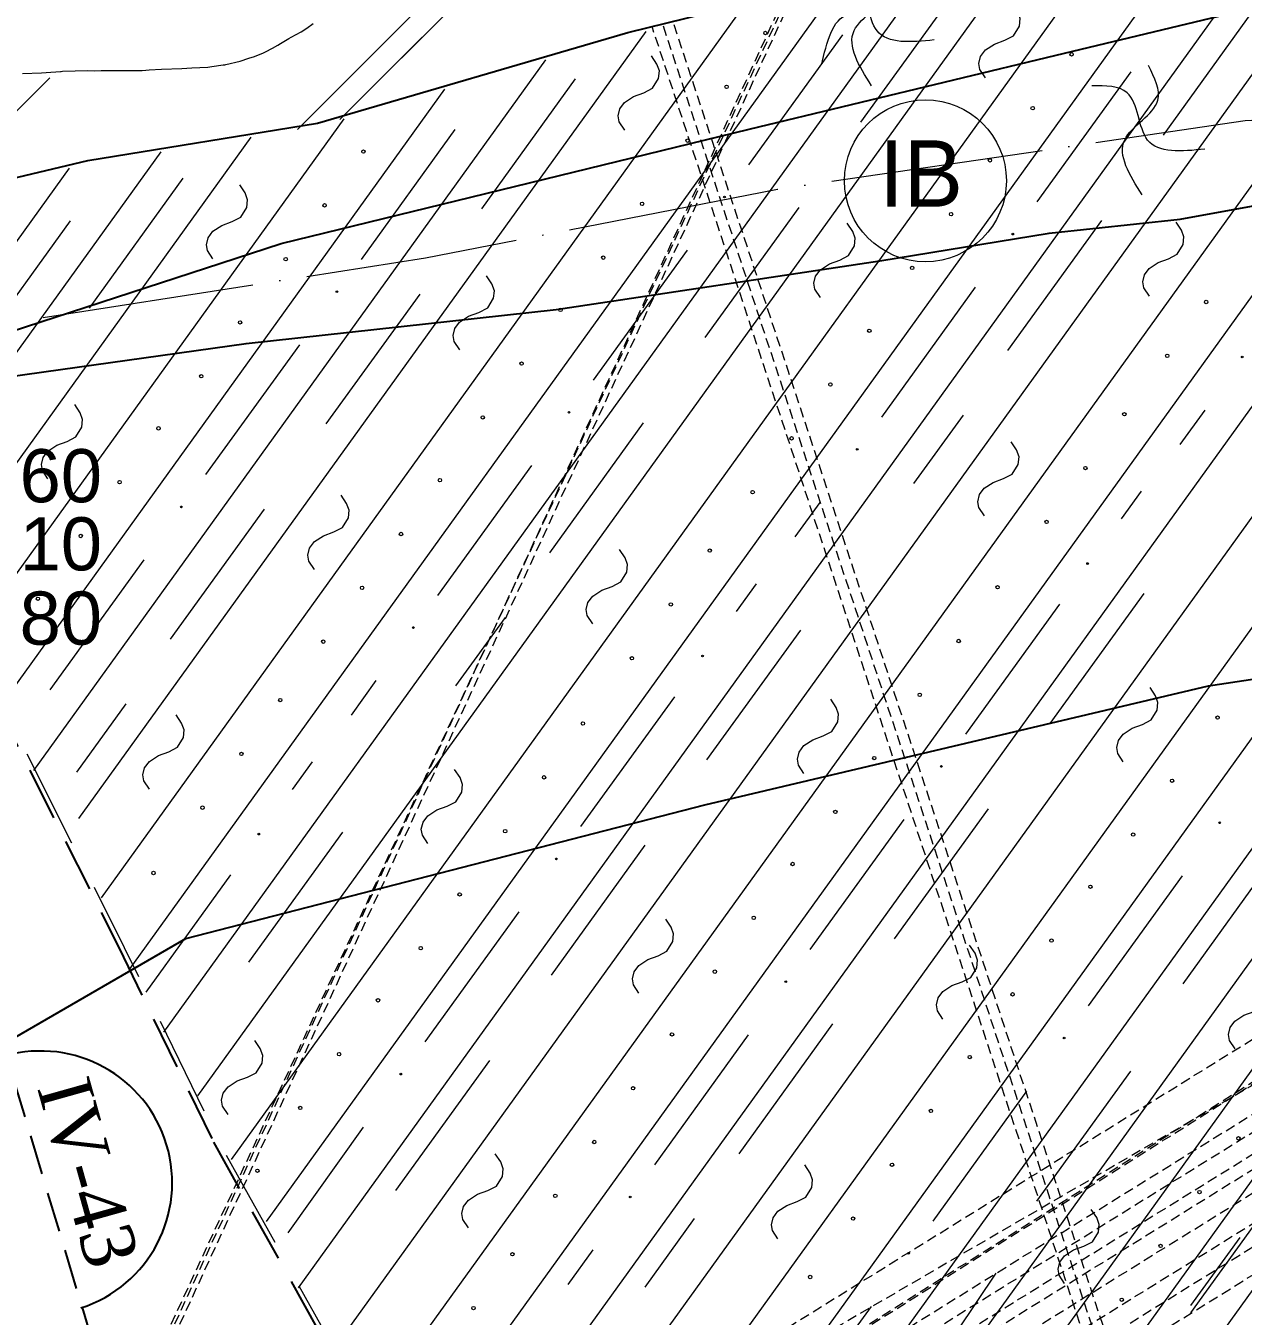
# Model space of a CAD drawing. Header units: inches. Extents: x 444671 to 463716, y 1783086 to 1794968.
# Drawn here: x 457732.1 to 457823.8, y 1789142.6 to 1789239.8 of the extents above; entities that cross this region are included whole.
import ezdxf

# ---------------------------------------------------------------- set-up
doc = ezdxf.new("R2010")
doc.units = ezdxf.units.IN
doc.header["$MEASUREMENT"] = 0
for name, pattern in [('CENTER', [2, 1.25, -0.25, 0.25, -0.25]), ('DASHED', [0.75, 0.5, -0.25]), ('DASHED2', [9.525, 6.35, -3.175]), ('DASHEDX2', [1.5, 1, -0.5]), ('HIDDEN', [0.375, 0.25, -0.125]), ('NG', [1.8, 0.8, -0.1, 0, -0.1, 0.8])]:
    doc.linetypes.add(name, pattern=pattern)
for name, color, linetype, lineweight in [('ah', 7, 'Continuous', 15), ('dgay', 1, 'Continuous', 25), ('doi', 33, 'Continuous', 25), ('HOKHOAN', 250, 'DASHED2', 20), ('KYHIEU', 7, 'Continuous', 15), ('nuocngam', 5, 'Continuous', 20), ('ph', 7, 'Continuous', 18), ('Texdoi', 40, 'Continuous', 15), ('tham', 145, 'Continuous', 13), ('thoc', 252, 'Continuous', 13)]:
    doc.layers.add(name, color=color, linetype=linetype, lineweight=lineweight)
for name, color, linetype in [('Dc', 10, 'Continuous'), ('Khung_bang', 140, 'Continuous'), ('PEGC', 3, 'Continuous'), ('Tam', 1, 'CENTER')]:
    doc.layers.add(name, color=color, linetype=linetype)
doc.styles.add('25', font='', dxfattribs={"height": 5})
doc.styles.get('25').set_extended_font_data('.VnArial')
doc.linetypes.add('_lA1', pattern='A,2,-0.2,["x",Standard,S=0.1,R=0,X=-0.1,Y=-0.05],-0.1', length=2.3)
doc.linetypes.add('_lA2', pattern='A,2,-0.2,["xx",Standard,S=0.1,R=0,X=-0.1,Y=-0.05],-0.18', length=2.38)
doc.linetypes.add('_lB', pattern='A,2,-0.2,["xxx",Standard,S=0.1,R=0,X=-0.1,Y=-0.05],-0.26', length=2.46)
doc.linetypes.add('_llA', pattern='A,2,-0.2,["xxxx",Standard,S=0.1,R=0,X=-0.1,Y=-0.05],-0.34', length=2.54)

# ---------------------------------------------------------------- blocks, each defined once
blk = doc.blocks.new('A$C7D350064')
at = {"layer": 'ah', "color": 1, "linetype": 'DASHEDX2', "ltscale": 0.75, "flags": 128}
for points in [[(-483.836, 85.33), (-428.713, 203.942)], [(-483.484, 85.313), (-428.985, 203.875)], [(-483.131, 85.296), (-428.34, 204.034)], [(-399.463, 81.294), (-439.082, 201.385)], [(-398.521, 81.05), (-438.286, 201.582)], [(-397.718, 81.155), (-437.511, 201.773)], [(-454.087, 83.875), (-285.15, 190.619)], [(-455.639, 86.832), (-300.072, 183.281)], [(-453.94, 83.868), (-297.977, 182.232)], [(-451.306, 83.863), (-295.05, 180.767)], [(-458.387, 84.156), (-293.565, 180.023)], [(-449.569, 83.585), (-293.842, 180.162)], [(-446.928, 83.568), (-292.364, 179.423)], [(-444.93, 83.655), (-291.336, 178.908)], [(-442.192, 83.571), (-289.746, 178.112)], [(-439.047, 83.223), (-287.696, 177.086)], [(-436.545, 83.015), (-286.126, 176.3)], [(-433.452, 82.824), (-284.244, 175.358)]]:
    blk.add_lwpolyline(points, dxfattribs=at)
at = {"layer": 'doi', "linetype": '_lA1', "ltscale": 20, "flags": 128}
blk.add_lwpolyline([(-715.014, 248.674), (-714.504, 248.387), (-690.405, 233.689), (-672.651, 224.014), (-654.311, 214.035), (-641.25, 208.415), (-629.717, 203.571), (-617.268, 199.643), (-607.202, 197.964), (-591.833, 194.891), (-575.564, 192.174), (-554.311, 189.373), (-547.825, 188.638), (-526.928, 186.861), (-510.922, 186.639), (-494.693, 188.194), (-481.577, 191.304), (-464.272, 194.118), (-440.91, 200.935), (-415.055, 207.309), (-402.308, 212.768), (-386.441, 220.045), (-375.012, 224.182), (-354.021, 224.344), (-335.843, 217.82), (-304.715, 202.062), (-294.538, 196.143), (-281.061, 188.214), (-278.75, 187.125), (-266.454, 179.898), (-248.17, 168.357), (-227.137, 154.22), (-208.015, 141.229), (-177.834, 122.09)], dxfattribs=at)
at = {"layer": 'doi', "linetype": '_lA2', "ltscale": 20, "flags": 128}
blk.add_lwpolyline([(-496.469, 175.466), (-467.008, 185.052), (-431.773, 193.662), (-408.651, 199.245), (-379.134, 206.331), (-364.825, 207.992), (-352.97, 207.441), (-341.115, 206.477), (-325.125, 201.104), (-306.102, 192.977), (-287.63, 182.922), (-275.346, 176.53), (-251.478, 162.832), (-231.797, 151.361), (-199.685, 133.058), (-177.834, 120.568)], dxfattribs=at)
at = {"layer": 'doi', "linetype": '_lB', "ltscale": 20, "flags": 128}
blk.add_lwpolyline([(-503.353, 170.433), (-501.774, 171.17), (-490.129, 174.672), (-469.663, 177.521), (-446.295, 180.079), (-421.917, 183.746), (-409.162, 185.836), (-399.32, 186.895), (-382.64, 189.926), (-372.439, 192.13), (-363.617, 192.267), (-353.141, 190.752), (-341.286, 187.997), (-327.738, 183.864), (-306.462, 174.896), (-285.934, 165.229), (-267.311, 157.676), (-252.221, 150.315), (-237.301, 142.862), (-207.625, 129.065), (-184.51, 118.801), (-177.834, 116.041)], dxfattribs=at)
at = {"layer": 'doi', "linetype": '_llA', "ltscale": 20, "flags": 128}
blk.add_lwpolyline([(-490.933, 123.063), (-474.192, 132.734), (-435.119, 142.791), (-397.163, 151.741), (-358.943, 157.533), (-352.506, 158.241), (-344.699, 158.834), (-334.991, 158.452), (-319.744, 155.859), (-297.685, 148.405), (-268.813, 133.821), (-241.239, 116.32), (-212.368, 97.846), (-202.519, 93.228), (-188.57, 87.719), (-177.834, 83.076)], dxfattribs=at)
at = {"layer": 'HOKHOAN'}
blk.add_lwpolyline([(-415.347, 81.992), (-375.592, 136.538)], dxfattribs=at)
at = {"layer": 'KYHIEU', "linetype": 'DASHED', "lineweight": 13, "ltscale": 15, "flags": 128}
blk.add_lwpolyline([(-505.338, 187.174), (-502.07, 182.216), (-495.74, 169.953), (-490.937, 156.11), (-478.838, 132.051), (-471.703, 117.386), (-463.171, 102.067), (-451.92, 75.204), (-445.17, 52.205), (-433.644, 29.179), (-427.836, 19.597)], dxfattribs=at)
at = {"layer": 'nuocngam', "linetype": 'NG', "ltscale": 20, "flags": 128}
blk.add_lwpolyline([(-917.834, 322.331), (-907.029, 319.782), (-860.332, 307.81), (-844.822, 301.177), (-827.716, 290.332), (-810.232, 279.85), (-774.023, 260.746), (-736.643, 243.521), (-703.208, 228.579), (-665.932, 212.333), (-638.882, 199.637), (-618.738, 192.166), (-602.681, 189.324), (-579.263, 185.883), (-550.335, 183.13), (-516.269, 178.751), (-488.259, 178.98), (-456.15, 183.972), (-429.649, 189.14), (-394.423, 194.307), (-364.572, 195.915), (-337.425, 193.655), (-302.112, 186.153), (-280.822, 178.11), (-226.851, 146.804), (-180.051, 123.21), (-172.467, 118.93), (-150.442, 106.98), (-132.045, 100.878), (-113.934, 95.649), (-95.773, 92.989), (-75.055, 90.159), (-53.762, 86.091), (-32.678, 81.667), (-13.734, 76.661), (7.955, 70.676), (25.732, 68.674), (46.514, 67.423), (63.54, 66.422), (71.994, 65.884)], dxfattribs=at)
at = {"layer": 'PEGC', "lineweight": 13}
blk.add_lwpolyline([(-486.495, 197.849), (-485.063, 197.913), (-484.717, 197.933), (-483.636, 198.018), (-483.601, 198.019), (-483.502, 198.024), (-481.576, 198.078), (-481.095, 198.059), (-480.574, 198.096), (-480.434, 198.086), (-480.339, 198.082), (-480.154, 198.086), (-477.482, 198.095), (-477.226, 198.121), (-476.956, 198.145), (-476.038, 198.172), (-474.507, 198.236), (-473.751, 198.294), (-472.556, 198.345), (-472.238, 198.378), (-471.386, 198.5), (-471.308, 198.513), (-471.274, 198.517), (-471.189, 198.536), (-470.12, 198.784), (-469.451, 199), (-469.033, 199.143), (-468.36, 199.421), (-468.241, 199.474), (-468.191, 199.5), (-467.673, 199.775), (-467.283, 200), (-467.076, 200.111), (-466.445, 200.5), (-466.279, 200.59), (-465.502, 201), (-465.086, 201.278), (-464.612, 201.624)], dxfattribs=at)
at = {"layer": 'ph', "linetype": 'Continuous'}
for points in [[(-422.559, 196.94), (-423.859, 201.096), (-421.361, 204.064), (-422.069, 206.677)], [(-417.84, 200.384), (-422.139, 201.074), (-423.681, 204.634), (-426.335, 205.165)], [(-426.315, 198.498), (-424.298, 202.357), (-420.433, 202.693), (-419.089, 205.042)], [(-402.179, 188.715), (-403.479, 192.871), (-400.981, 195.839), (-401.69, 198.452)], [(-397.46, 192.159), (-401.759, 192.849), (-403.301, 196.409), (-405.955, 196.94)]]:
    blk.add_spline(points, degree=3, dxfattribs=at)
at = {"layer": 'Texdoi'}
blk.add_circle((-418.5, 189.782), 6.1, dxfattribs=at)
at = {"layer": 'thoc'}
for p, q in [((-449.582, 207.399), (-462.595, 194.385)), ((-449.582, 207.399), (-459.359, 197.622)), ((-452.939, 206.507), (-465.798, 193.648)), ((-452.939, 206.507), (-465.798, 193.648)), ((-484.44, 197.54), (-493.505, 188.476))]:
    blk.add_line(p, q, dxfattribs=at)
for points in [[(-462.867, 102.061), (-375.049, 223.914)], [(-460.681, 96.768), (-368.821, 224.229)], [(-458.495, 91.476), (-362.788, 224.276)], [(-456.309, 86.184), (-356.754, 224.323)], [(-454.124, 80.891), (-351.413, 223.408)], [(-451.938, 75.599), (-346.646, 221.697)], [(-465.722, 106.425), (-383.166, 220.975)], [(-450.122, 69.792), (-341.879, 219.986)], [(-448.418, 63.832), (-337.112, 218.276)], [(-448.418, 63.832), (-337.112, 218.276)], [(-468.132, 111.406), (-391.8, 217.32)], [(-446.713, 57.872), (-332.617, 216.187)], [(-445.009, 51.912), (-328.221, 213.962)], [(-470.754, 116.093), (-400.763, 213.21)], [(-442.874, 46.549), (-323.825, 211.736)], [(-473.302, 120.883), (-409.486, 209.432)], [(-440.326, 41.759), (-319.429, 209.511)], [(-475.85, 125.673), (-417.65, 206.429)], [(-478.397, 130.464), (-424.946, 204.63)], [(-416.313, 203.972), (-423.387, 194.185)], [(-413.969, 197.543), (-414.385, 198.169), (-414.461, 198.617), (-414.335, 199.146), (-413.974, 199.63), (-413.296, 200.073), (-412.52, 200.358), (-411.863, 200.695), (-411.413, 201.423), (-411.361, 201.998), (-411.545, 202.512), (-411.952, 203.125)], [(-480.554, 135.796), (-432.243, 202.831)], [(-393.526, 202.995), (-400.6, 193.208)], [(-482.259, 141.756), (-439.539, 201.032)], [(-424.736, 200.768), (-431.81, 190.982)], [(-485.651, 145.375), (-447.085, 198.887)], [(-441.144, 193.596), (-441.56, 194.223), (-441.636, 194.67), (-441.511, 195.199), (-441.149, 195.684), (-440.471, 196.126), (-439.696, 196.412), (-439.039, 196.749), (-438.588, 197.477), (-438.536, 198.051), (-438.721, 198.566), (-439.128, 199.178)], [(-444.867, 197.462), (-451.941, 187.675)], [(-403.024, 197.977), (-410.098, 188.19)], [(-488.117, 150.279), (-454.683, 196.67)], [(-490.517, 155.274), (-462.281, 194.453)], [(-453.929, 193.646), (-461.003, 183.859)], [(-492.555, 160.772), (-469.274, 193.074)], [(-494.504, 166.392), (-476.071, 191.969)], [(-496.724, 171.637), (-482.959, 190.737)], [(-474.421, 189.983), (-481.494, 180.196)], [(-472.162, 183.892), (-472.578, 184.518), (-472.654, 184.965), (-472.528, 185.495), (-472.167, 185.979), (-471.489, 186.422), (-470.714, 186.707), (-470.057, 187.044), (-469.606, 187.772), (-469.554, 188.347), (-469.738, 188.861), (-470.146, 189.474)], [(-428.029, 187.762), (-435.103, 177.976)], [(-482.922, 186.755), (-489.996, 176.968)], [(-426.396, 180.994), (-426.812, 181.621), (-426.888, 182.068), (-426.762, 182.597), (-426.401, 183.082), (-425.723, 183.524), (-424.948, 183.809), (-424.291, 184.146), (-423.84, 184.875), (-423.788, 185.449), (-423.972, 185.963), (-424.38, 186.576)], [(-405.242, 186.786), (-412.315, 176.999)], [(-401.628, 181.091), (-402.043, 181.718), (-402.119, 182.165), (-401.994, 182.694), (-401.632, 183.178), (-400.954, 183.621), (-400.179, 183.906), (-399.522, 184.243), (-399.071, 184.971), (-399.019, 185.546), (-399.204, 186.06), (-399.611, 186.673)], [(-436.452, 184.559), (-443.526, 174.773)], [(-453.571, 177.048), (-453.987, 177.674), (-454.063, 178.121), (-453.938, 178.651), (-453.576, 179.135), (-452.898, 179.578), (-452.123, 179.863), (-451.466, 180.2), (-451.015, 180.928), (-450.963, 181.503), (-451.148, 182.017), (-451.555, 182.63)], [(-414.74, 181.767), (-421.813, 171.981)], [(-456.583, 181.252), (-463.657, 171.466)], [(-465.645, 177.436), (-472.719, 167.65)], [(-484.589, 167.343), (-485.005, 167.969), (-485.081, 168.417), (-484.956, 168.946), (-484.594, 169.43), (-483.916, 169.873), (-483.141, 170.158), (-482.484, 170.495), (-482.033, 171.223), (-481.981, 171.798), (-482.165, 172.312), (-482.573, 172.925)], [(-415.658, 172.132), (-419.382, 166.979)], [(-397.459, 172.519), (-399.331, 169.929)], [(-439.745, 171.553), (-446.819, 161.766)], [(-414.055, 164.542), (-414.47, 165.169), (-414.546, 165.616), (-414.421, 166.145), (-414.06, 166.63), (-413.382, 167.072), (-412.606, 167.358), (-411.949, 167.694), (-411.499, 168.423), (-411.446, 168.997), (-411.631, 169.512), (-412.038, 170.124)], [(-448.168, 168.35), (-455.242, 158.563)], [(-402.257, 166.399), (-403.762, 164.317)], [(-464.513, 160.521), (-464.929, 161.147), (-465.005, 161.594), (-464.879, 162.124), (-464.518, 162.608), (-463.84, 163.051), (-463.064, 163.336), (-462.408, 163.673), (-461.957, 164.401), (-461.905, 164.976), (-462.089, 165.49), (-462.497, 166.103)], [(-426.456, 165.558), (-428.328, 162.968)], [(-468.299, 165.043), (-475.372, 155.256)], [(-443.544, 156.421), (-443.96, 157.047), (-444.036, 157.494), (-443.91, 158.024), (-443.549, 158.508), (-442.871, 158.951), (-442.096, 159.236), (-441.439, 159.573), (-440.988, 160.301), (-440.936, 160.876), (-441.12, 161.39), (-441.528, 162.003)], [(-477.361, 161.227), (-484.435, 151.44)], [(-431.254, 159.438), (-432.758, 157.356)], [(-402.055, 158.706), (-409.129, 148.919)], [(-408.404, 157.894), (-415.477, 148.108)], [(-450.161, 156.899), (-453.886, 151.746)], [(-427.902, 155.952), (-434.976, 146.165)], [(-459.884, 152.141), (-461.756, 149.551)], [(-403.592, 146.029), (-404.007, 146.656), (-404.083, 147.103), (-403.958, 147.632), (-403.597, 148.117), (-402.919, 148.559), (-402.143, 148.845), (-401.486, 149.182), (-401.036, 149.91), (-400.983, 150.484), (-401.168, 150.999), (-401.575, 151.611)], [(-437.4, 150.933), (-444.474, 141.147)], [(-427.642, 145.158), (-428.058, 145.784), (-428.134, 146.231), (-428.009, 146.761), (-427.647, 147.245), (-426.969, 147.688), (-426.194, 147.973), (-425.537, 148.31), (-425.086, 149.038), (-425.034, 149.613), (-425.219, 150.127), (-425.626, 150.74)], [(-478.715, 150.389), (-482.439, 145.236)], [(-476.94, 143.972), (-477.356, 144.598), (-477.432, 145.046), (-477.306, 145.575), (-476.945, 146.059), (-476.267, 146.502), (-475.492, 146.787), (-474.835, 147.124), (-474.384, 147.852), (-474.332, 148.427), (-474.516, 148.941), (-474.924, 149.554)], [(-464.682, 146.02), (-466.186, 143.939)], [(-455.971, 139.872), (-456.387, 140.498), (-456.463, 140.946), (-456.337, 141.475), (-455.976, 141.959), (-455.298, 142.402), (-454.523, 142.687), (-453.866, 143.024), (-453.415, 143.752), (-453.363, 144.327), (-453.547, 144.841), (-453.955, 145.454)], [(-413.771, 142.497), (-420.845, 132.71)], [(-420.119, 141.685), (-427.193, 131.898)], [(-462.405, 140.719), (-469.479, 130.933)], [(-439.618, 139.743), (-446.692, 129.956)], [(-392.045, 139.086), (-399.119, 129.3)], [(-470.829, 137.516), (-477.205, 128.694)], [(-399.154, 137.443), (-406.228, 127.656)], [(-449.116, 134.724), (-456.19, 124.938)], [(-440.069, 128.609), (-440.485, 129.235), (-440.561, 129.683), (-440.436, 130.212), (-440.074, 130.696), (-439.396, 131.139), (-438.621, 131.424), (-437.964, 131.761), (-437.513, 132.489), (-437.461, 133.064), (-437.646, 133.578), (-438.053, 134.191)], [(-417.179, 126.645), (-417.595, 127.271), (-417.671, 127.719), (-417.546, 128.248), (-417.184, 128.732), (-416.506, 129.175), (-415.731, 129.46), (-415.074, 129.797), (-414.623, 130.525), (-414.571, 131.1), (-414.755, 131.614), (-415.163, 132.227)], [(-395.175, 124.419), (-395.591, 125.045), (-395.666, 125.492), (-395.541, 126.022), (-395.18, 126.506), (-394.502, 126.949), (-393.726, 127.234), (-393.069, 127.571), (-392.619, 128.299), (-392.566, 128.874), (-392.751, 129.388), (-393.158, 130.001)], [(-431.835, 125.476), (-438.909, 115.689)], [(-425.487, 126.287), (-432.561, 116.501)], [(-471.016, 119.465), (-471.432, 120.092), (-471.507, 120.539), (-471.382, 121.068), (-471.021, 121.553), (-470.343, 121.995), (-469.567, 122.281), (-468.91, 122.617), (-468.46, 123.346), (-468.407, 123.92), (-468.592, 124.435), (-468.999, 125.047)], [(-451.334, 123.533), (-458.408, 113.747)], [(-403.061, 122.737), (-410.134, 112.95)], [(-410.87, 121.234), (-417.944, 111.447)], [(-460.832, 118.515), (-466.518, 110.561)], [(-452.911, 110.931), (-453.327, 111.558), (-453.402, 112.005), (-453.277, 112.534), (-452.916, 113.019), (-452.238, 113.461), (-451.462, 113.747), (-450.805, 114.083), (-450.355, 114.812), (-450.302, 115.386), (-450.487, 115.901), (-450.894, 116.513)], [(-429.606, 110.096), (-430.022, 110.723), (-430.098, 111.17), (-429.973, 111.699), (-429.611, 112.184), (-428.933, 112.626), (-428.158, 112.911), (-427.501, 113.248), (-427.05, 113.977), (-426.998, 114.551), (-427.183, 115.065), (-427.59, 115.678)], [(-391.461, 114.316), (-398.535, 104.53)], [(-408.016, 106.741), (-408.432, 107.367), (-408.508, 107.815), (-408.382, 108.344), (-408.021, 108.828), (-407.343, 109.271), (-406.568, 109.556), (-405.911, 109.893), (-405.46, 110.621), (-405.408, 111.196), (-405.592, 111.71), (-406, 112.323)], [(-435.903, 111.634), (-439.628, 106.48)], [(-443.551, 109.267), (-445.423, 106.676)], [(-413.196, 107.524), (-419.004, 98.849)], [(-422.586, 105.025), (-424.458, 102.434)]]:
    blk.add_lwpolyline(points, dxfattribs=at)
for centre, radius in [((-430.544, 200.907), 0.128), ((-407.486, 199.299), 0.128), ((-433.473, 196.855), 0.128), ((-410.415, 195.246), 0.128), ((-436.402, 192.802), 0.128), ((-460.822, 191.98), 0.128), ((-413.636, 191.32), 0.128), ((-433.629, 188.555), 0.0638), ((-463.751, 187.928), 0.128), ((-439.833, 188.042), 0.128), ((-416.565, 187.267), 0.128), ((-411.917, 185.763), 0.0638), ((-466.68, 183.876), 0.128), ((-442.762, 183.99), 0.128), ((-419.494, 183.215), 0.128), ((-462.822, 181.432), 0.0638), ((-397.349, 180.649), 0.128), ((-445.983, 180.063), 0.128), ((-470.111, 179.116), 0.128), ((-422.72, 178.49), 0.128), ((-448.911, 176.011), 0.128), ((-400.278, 176.597), 0.128), ((-394.636, 176.514), 0.0638), ((-473.04, 175.063), 0.128), ((-425.649, 174.437), 0.128), ((-451.84, 171.959), 0.128), ((-445.345, 172.345), 0.0638), ((-403.513, 172.198), 0.128), ((-476.261, 171.137), 0.128), ((-428.578, 170.385), 0.128), ((-423.632, 169.554), 0.0638), ((-406.442, 168.146), 0.128), ((-479.19, 167.084), 0.128), ((-455.066, 167.233), 0.128), ((-431.507, 166.333), 0.128), ((-474.538, 165.223), 0.0638), ((-409.371, 164.094), 0.128), ((-457.995, 163.181), 0.128), ((-482.119, 163.032), 0.128), ((-434.741, 161.934), 0.128), ((-406.283, 160.959), 0.0638), ((-485.345, 158.307), 0.128), ((-460.924, 159.129), 0.128), ((-413.061, 159.175), 0.128), ((-437.67, 157.882), 0.128), ((-457.061, 156.136), 0.0638), ((-463.853, 155.076), 0.128), ((-415.99, 155.123), 0.128), ((-440.599, 153.829), 0.128), ((-435.279, 153.998), 0.0638), ((-467.087, 150.678), 0.128), ((-418.919, 151.07), 0.128), ((-444.29, 148.911), 0.128), ((-396.49, 149.36), 0.128), ((-470.016, 146.625), 0.128), ((-422.35, 146.31), 0.128), ((-447.219, 144.858), 0.128), ((-417.296, 145.681), 0.0638), ((-399.92, 144.6), 0.128), ((-472.945, 142.573), 0.128), ((-425.279, 142.258), 0.128), ((-450.148, 140.806), 0.128), ((-396.331, 141.439), 0.0638), ((-468.708, 140.581), 0.0638), ((-402.849, 140.548), 0.128), ((-446.293, 138.72), 0.0638), ((-428.5, 138.331), 0.128), ((-476.636, 137.655), 0.128), ((-453.578, 136.046), 0.128), ((-406.07, 136.621), 0.128), ((-431.429, 134.279), 0.128), ((-408.999, 132.569), 0.128), ((-456.507, 131.994), 0.128), ((-434.358, 130.227), 0.128), ((-429.012, 129.471), 0.0638), ((-411.928, 128.517), 0.128), ((-459.728, 128.067), 0.128), ((-437.584, 125.501), 0.128), ((-408.047, 125.229), 0.0638), ((-462.657, 124.015), 0.128), ((-415.154, 123.791), 0.128), ((-458.009, 122.51), 0.0638), ((-440.513, 121.449), 0.128), ((-465.586, 119.963), 0.128), ((-418.083, 119.739), 0.128), ((-394.924, 117.677), 0.128), ((-443.442, 117.397), 0.128), ((-421.012, 115.687), 0.128), ((-468.812, 115.237), 0.128), ((-397.853, 113.625), 0.128), ((-446.371, 113.345), 0.128), ((-440.728, 113.262), 0.0638), ((-423.941, 111.634), 0.128), ((-449.605, 108.946), 0.128), ((-419.763, 109.02), 0.0638), ((-400.782, 109.573), 0.128), ((-427.175, 107.236), 0.128), ((-452.534, 104.894), 0.128), ((-403.711, 105.52), 0.128)]:
    blk.add_circle(centre, radius, dxfattribs=at)
at = {"layer": 'Texdoi', "insert": (-421.988, 192.827), "char_height": 5, "width": 12, "attachment_point": 1}
blk.add_mtext('{\\fGeo TimesP|b0|i0|c0|p34;IB}', dxfattribs=at)
at = {"layer": 'tham', "char_height": 4, "width": 25, "attachment_point": 1, "style": '25'}
for s, insert in [('Lu=2.60', (-500.862, 169.569)), ('Lu=2.10', (-500.862, 164.441)), ('Lu=1.80', (-500.862, 158.847))]:
    blk.add_mtext(s, dxfattribs=dict(at, insert=insert))
blk = doc.blocks.new('Ranh gioi DC va dut gay TKKT')
at = {"layer": 'dgay', "color": 250, "linetype": 'HIDDEN', "ltscale": 12}
blk.add_lwpolyline([(-514.707, 119.827), (-458.633, -67)], dxfattribs=at)
at = {"layer": 'doi', "color": 250, "linetype": 'DASHED', "ltscale": 8}
blk.add_lwpolyline([(-518.903, 126.106), (-514.296, 120.836), (-510.591, 115.216), (-504.261, 102.953), (-499.458, 89.11), (-487.36, 65.051), (-480.225, 50.386), (-471.693, 35.067), (-460.441, 8.204), (-453.691, -14.795), (-442.165, -37.821), (-424.48, -67)], dxfattribs=at)
at = {"layer": 'Khung_bang', "color": 250, "ltscale": 29}
blk.add_arc((-493.248, 47.339), 9.912, 287.837, 105.57334, dxfattribs=at)
at = {"layer": 'Dc', "color": 250, "lineweight": 13, "insert": (-489.681, 55.586), "char_height": 4, "width": 99.8114, "attachment_point": 1, "rotation": 285.6737}
blk.add_mtext('{\\f.VnTime|b0|i0|c0|p34;IV-43}', dxfattribs=at)

msp = doc.modelspace()

# ---------------------------------------------------------------- block references
at = {"layer": 'Tam'}
msp.add_blockref('A$C7D350064', (458218.363, 1789038.3548), dxfattribs=at)
at = {"layer": 'Texdoi'}
msp.add_blockref('Ranh gioi DC va dut gay TKKT', (458226.4703, 1789105.3548), dxfattribs=at)

doc.saveas('drawing.dxf')
